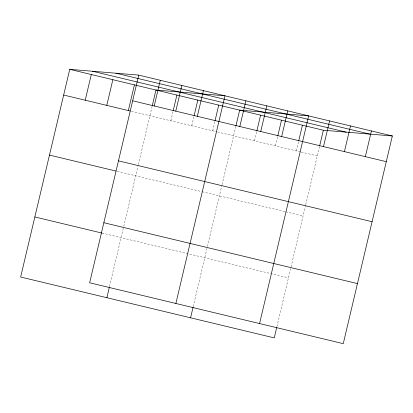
<?xml version="1.0" encoding="UTF-8"?>
<svg xmlns="http://www.w3.org/2000/svg" width="413" height="413" viewBox="0 0 413 413"><rect width="100%" height="100%" fill="white"/><g stroke="black" fill="none" stroke-linecap="round" stroke-linejoin="round"><path stroke-width="0.31" stroke-dasharray="2.06 1.55" d="M109.538 286.457L123.585 227.036M123.735 226.412L138.216 165.154M138.36 164.529L152.118 106.337M170.817 120.756L173.042 111.36M191.74 125.779L193.965 116.383M212.664 130.802L214.889 121.407M193.232 306.544L207.28 247.124M207.424 246.499L221.905 185.241M222.055 184.616L235.808 126.424M254.511 140.843L256.731 131.448M275.435 145.866L277.655 136.471M296.358 150.89L298.578 141.494M276.922 326.631L305.599 205.328M305.744 204.703L319.502 146.512M131.417 111.303L216.975 131.835M217.589 131.984L300.664 151.922M301.278 152.072L317.282 155.913M117.225 171.354L201.544 191.591M202.163 191.74L285.238 211.678M285.853 211.828L303.085 215.963M101.98 233.077L288.46 277.835"/><path stroke-width="0.62" d="M138.737 75.109L89.647 282.776L343.26 343.647L392.35 135.98L138.737 75.109L69.74 69.353L20.65 277.02L274.263 337.891L276.777 327.256M85.223 100.214L91.299 74.531M106.781 105.387L112.852 79.704M128.34 110.56L134.411 84.877M106.879 297.716L109.393 287.081M152.268 105.713L155.969 90.049L224.966 95.806L175.876 303.472M154.225 105.971L160.296 80.282M173.186 110.736L176.893 95.073M175.778 111.143L181.854 85.46M194.11 115.759L197.812 100.096M197.337 116.316L203.408 90.633M215.034 120.777L218.735 105.119M190.569 317.803L193.083 307.169M235.957 125.8L239.659 110.137L308.656 115.893L259.57 323.56M239.819 126.512L245.89 100.829M256.881 130.823L260.582 115.16M260.742 131.535L266.813 105.852M277.804 135.846L281.506 120.183M281.661 136.558L287.737 110.87M298.728 140.864L302.43 125.206M319.652 145.887L323.353 130.224L392.35 135.98M323.508 146.6L329.579 120.916M344.432 151.623L350.503 125.939M365.355 156.646L371.426 130.957M115.97 73.209L369.578 134.08M92.507 71.253L346.12 132.124M69.74 69.353L323.353 130.224M132.666 100.798L386.279 161.669M63.669 95.042L130.188 111.004M118.469 160.848L372.082 221.719M49.472 155.092L115.991 171.059M103.844 222.721L357.457 283.592M34.847 216.964L101.98 233.077"/></g></svg>
